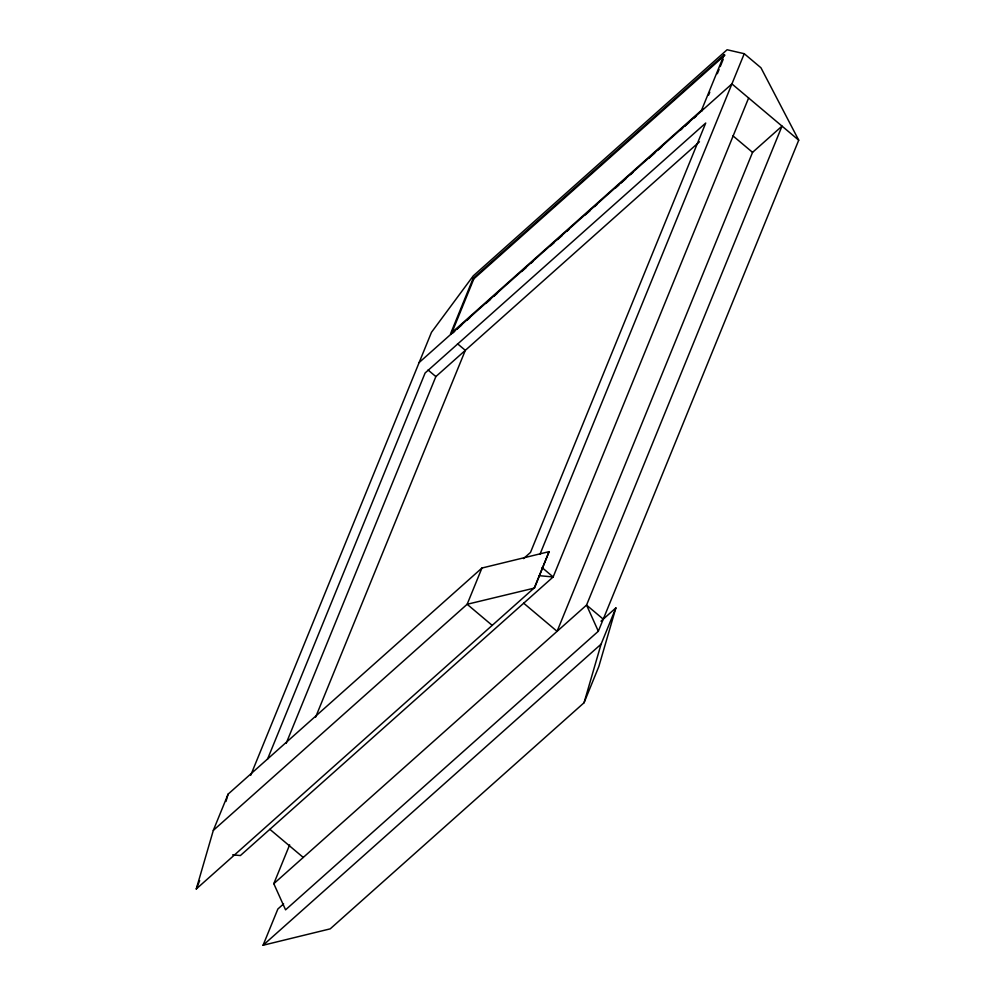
<?xml version="1.0" encoding="UTF-8"?>
<svg xmlns="http://www.w3.org/2000/svg" width="995" height="995" viewBox="0 0 995 995"><rect width="100%" height="100%" fill="white"/><g stroke="black" fill="none" stroke-linecap="round" stroke-linejoin="round"><path stroke-width="1.49" d="M549.091 551.64L534.29 587.883L196.276 888.983L213.316 830.39L228.104 794.147L481.941 568.033L549.091 551.64L534.502 588.057L467.152 604.276L213.316 830.39M225.977 801.46L228.104 794.147M283.612 903.895L277.866 909.007L263.078 945.25L330.216 928.857L584.053 702.744L601.092 644.151L615.88 607.908L600.992 621.178M615.88 607.908L598.841 666.501L584.053 702.744M196.276 888.983L199.684 880.612M250.69 775.329L431.482 332.305L473.272 275.851L727.109 49.75L744.248 53.705L760.951 67.772L798.724 140.183L598.331 631.24L285.565 909.84L273.799 883.684L289.644 844.854M267.468 759.297L425.114 372.988L705.729 123.032L530.497 552.412L523.544 558.605M451.195 334.37L473.869 278.799L724.895 55.185L724.236 54.625L473.197 278.227L450.524 333.81L702.955 108.952M286.174 743.364L435.86 376.583L699.46 141.775M315.639 717.121L465.324 350.339L457.526 343.772M481.941 568.033L467.152 604.276L492.202 625.382M724.236 54.625L701.55 110.196L702.221 110.768M708.614 95.085L709.783 92.236M717.333 73.717L719.086 69.439M720.243 66.59L723.154 59.464M539.974 554.252L744.248 53.705M748.626 97.983L553.158 576.951L240.392 855.551L232.668 854.842M273.799 883.684L586.553 605.084L782.02 126.116L752.556 152.359L557.088 631.34L523.693 603.206M419.156 362.516L731.922 83.916L798.724 140.183M452.352 333.337L454.665 331.285M456.979 329.221L461.605 325.091M467.389 319.942L469.702 317.89M485.896 303.463L490.523 299.333M493.993 296.249L497.463 293.152M521.753 271.511L526.38 267.394M531.007 263.265L533.32 261.212M550.67 245.753L554.14 242.656M557.61 239.571L562.25 235.442M566.876 231.325L569.19 229.26M585.383 214.833L590.01 210.716M594.637 206.599L596.95 204.535M615.457 188.043L618.927 184.958M621.241 182.893L625.867 178.777M630.494 174.647L632.808 172.595M649.001 158.168L654.785 153.006M658.255 149.922L661.725 146.825M680.244 130.345L682.558 128.28M684.871 126.216L689.498 122.099M694.124 117.982L696.438 115.917M263.078 945.25L601.092 644.151M539.253 575.682L553.158 576.951L542.026 567.573M732.979 135.867L752.556 152.359M473.197 278.227L473.869 278.799M428.074 370.016L435.86 376.583M603.256 619.164L586.553 605.084L598.331 631.24M269.856 829.308L303.264 857.441"/></g></svg>
